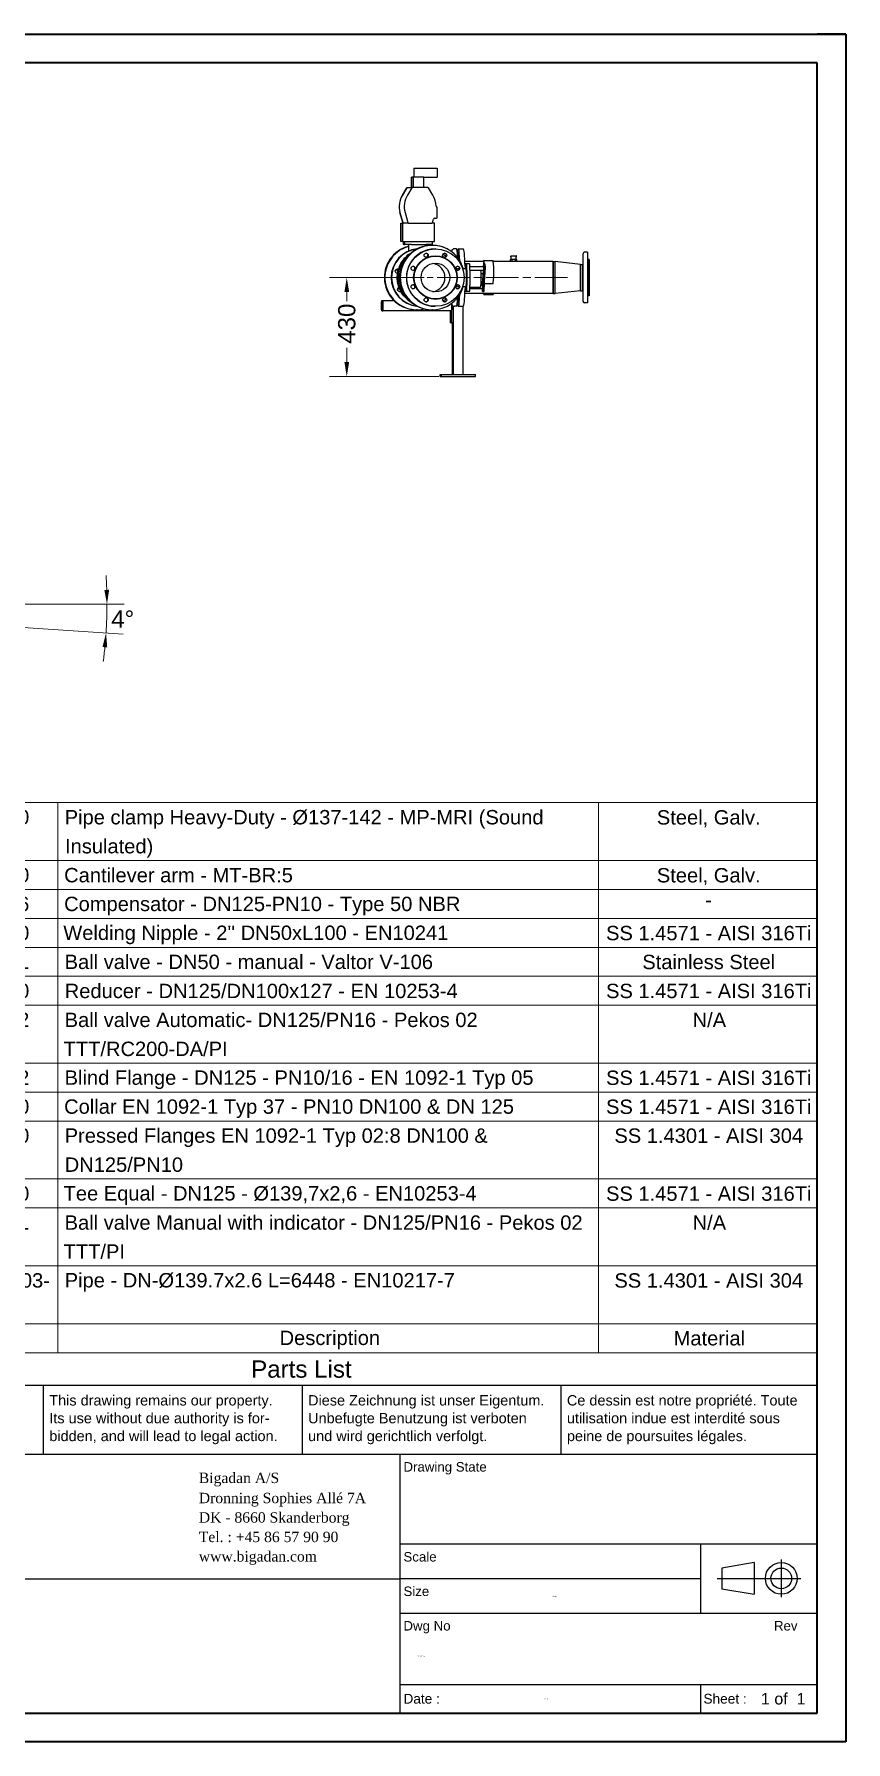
# Model space of a CAD drawing. Header units: millimetres. Extents: x 0 to 10500, y -39653 to 7425.
# Drawn here: x 6972 to 10500, y 0 to 7425 of the extents above; entities that cross this region are included whole.
import ezdxf
from ezdxf.enums import TextEntityAlignment as Align

# ---------------------------------------------------------------- set-up
doc = ezdxf.new("R2018")
doc.units = ezdxf.units.MM
doc.header["$LTSCALE"] = 25
doc.linetypes.add('CHAIN', pattern=[0.3543, 0.2362, -0.0295, 0.0591, -0.0295])
doc.layers.get('0').update_dxf_attribs({"lineweight": 18})
for name, color, linetype, lineweight in [('Border', 7, 'Continuous', 35), ('Centerline', 7, 'Continuous', 18), ('Dimension', 7, 'Continuous', 18), ('Symbol', 7, 'Continuous', 18), ('Title', 7, 'Continuous', 25), ('Visible', 7, 'Continuous', 25)]:
    doc.layers.add(name, color=color, linetype=linetype, lineweight=lineweight)
doc.styles.add('Note Text', font='arial.ttf')
doc.styles.get("Standard").update_dxf_attribs({"font": 'arial.ttf'})
doc.styles.add('Text Style150', font='arial.ttf')
doc.styles.add('Text Style72', font='arial.ttf')
doc.styles.add('Text Style85', font='times.ttf')
doc.styles.add('Title', font='arial.ttf')
doc.styles.add('Title150', font='arial.ttf')
doc.styles.add('Title200', font='arial.ttf')
doc.dimstyles.new('Default - Method 2b', dxfattribs={"dimscale": 25, "dimtxt": 3, "dimasz": 2.5, "dimexe": 3, "dimexo": 0.5, "dimgap": 0.7, "dimtad": 0, "dimtoh": 1, "dimdec": 1, "dimrnd": 1e-08, "dimtxsty": 'Title', "dimcen": 0.09, "dimdle": 10, "dimclrd": 256, "dimclre": 256, "dimclrt": 7, "dimadec": 0, "dimazin": 2, "dimtfac": 0.833333, "dimtdec": 1, "dimtmove": 0, "dimatfit": 3, "dimfxl": 1, "dimtolj": 1, "dimlwd": -1, "dimlwe": -1, "dimarcsym": 0})

# ---------------------------------------------------------------- blocks, each defined once
blk = doc.blocks.new('Borders Bigadan Border')
at = {"layer": 'Border'}
for p, q in [((0, 297), (420, 297)), ((0, 0), (0, 297)), ((420, 297), (415, 297)), ((420, 297), (420, 0)), ((415, 292), (20, 292)), ((20, 292), (20, 5)), ((415, 5), (415, 292)), ((20, 5), (415, 5)), ((230, 5), (230, 0)), ((420, 0), (0, 0))]:
    blk.add_line(p, q, dxfattribs=at)
blk = doc.blocks.new('Title Blocks Title')
at = {"layer": 'Title'}
for p, q in [((205, 62), (25, 62)), ((25, 50), (25, 62)), ((70.5, 50), (70.5, 62)), ((115.5, 50), (115.5, 62)), ((160.5, 50), (160.5, 62)), ((205, 50), (25, 50)), ((25, 5), (25, 50)), ((132.5, 5), (132.5, 50)), ((205, 34.36), (132.5, 34.36)), ((184.74, 34.36), (184.74, 22.36)), ((25, 28.36), (132.5, 28.36)), ((184.74, 28.36), (132.5, 28.36)), ((132.5, 22.36), (205, 22.36)), ((132.5, 10), (205, 10)), ((184.74, 10), (184.74, 5))]:
    blk.add_line(p, q, dxfattribs=at)
at = {"layer": 'Title', "lineweight": 25}
for p, q in [((194.05, 31.19), (188.45, 30.23)), ((188.45, 30.23), (188.45, 26.63)), ((194.05, 31.19), (194.05, 25.67)), ((198.77, 31.7), (198.77, 25.16)), ((187.65, 28.43), (202.19, 28.43)), ((188.45, 26.63), (194.05, 25.67))]:
    blk.add_line(p, q, dxfattribs=at)
for radius in [2.76, 1.8]:
    blk.add_circle((198.77, 28.43), radius, dxfattribs=at)
at = {"layer": 'Title'}
for s, height, style, p in [('Denne tegning må ikke overlades til,', 1.8, 'Text Style72', (26, 58.5)), ('This drawing remains our property.', 1.8, 'Text Style72', (71.5, 58.5)), ('Diese Zeichnung ist unser Eigentum.', 1.8, 'Text Style72', (116.5, 58.5)), ('Ce dessin est notre propriété. Toute', 1.8, 'Text Style72', (161.5, 58.5)), ('kopieres eller udnyttes af uvedkom-', 1.8, 'Text Style72', (26, 55.4)), ('Its use without due authority is for-', 1.8, 'Text Style72', (71.5, 55.4)), ('Unbefugte Benutzung ist verboten', 1.8, 'Text Style72', (116.5, 55.4)), ('utilisation indue est interdité sous', 1.8, 'Text Style72', (161.5, 55.4)), ('mende uden vor tilladelse.', 1.8, 'Text Style72', (26, 52.3)), ('bidden, and will lead to legal action.', 1.8, 'Text Style72', (71.5, 52.3)), ('und wird gerichtlich verfolgt.', 1.8, 'Text Style72', (116.5, 52.3)), ('peine de poursuites légales.', 1.8, 'Text Style72', (161.5, 52.3)), ('Drawing State', 1.65, 'Title150', (133.08, 47)), ('Bigadan A/S', 1.8, 'Text Style85', (97.5, 45.01)), ('Dronning Sophies Allé 7A', 1.8, 'Text Style85', (97.5, 41.51)), ('DK - 8660 Skanderborg', 1.8, 'Text Style85', (97.5, 38.13)), ('Tel. : +45 86 57 90 90', 1.8, 'Text Style85', (97.5, 34.74)), ('www.bigadan.com', 1.8, 'Text Style85', (97.5, 31.36)), ('Scale', 1.65, 'Title150', (133.08, 31.36)), ('Size', 1.65, 'Title150', (133.08, 25.36)), ('Dwg No', 1.65, 'Title150', (133.08, 19.36)), ('Rev', 1.65, 'Title150', (197.5, 19.36))]:
    blk.add_text(s, height=height, dxfattribs=dict(at, style=style)).set_placement(p)
at = {"layer": 'Title', "style": 'Text Style150'}
for s, p in [('Date :', (133.08, 7.5)), ('Sheet :', (185.24, 7.5))]:
    blk.add_text(s, height=1.7, dxfattribs=at).set_placement(p, align=Align.MIDDLE_LEFT)
at = {"layer": 'Title', "style": 'Title200'}
blk.add_text('1 of  1', height=2, dxfattribs=at).set_placement((203, 7.5), align=Align.MIDDLE_RIGHT)
at = {"layer": 'Title', "color": 1, "true_color": 0xff0000, "insert": (169, 47.68), "char_height": 2.5, "width": 40, "attachment_point": 5, "style": 'Note Text'}
blk.add_mtext('\\fArial|b0|i0; ', dxfattribs=at)
at = {"layer": 'Title', "color": 1, "lineweight": 5, "true_color": 0xff0000, "flags": 253}
blk.add_attdef('STATUS', text='', height=6.2, dxfattribs=at).set_placement((169, 40.36), align=Align.MIDDLE_CENTER)
at = {"layer": 'Title', "lineweight": 30, "flags": 104}
for tag, height, p in [('Initial_View_Scale', 2.39, (158.62, 31.36)), ('Sheet_Size', 2.4, (158.62, 25.36)), ('REVISION_NUMBER', 3.5, (200, 15)), ('CREATION_DATE', 2, (157.5, 7.5))]:
    blk.add_attdef(tag, text='', height=height, dxfattribs=at).set_placement(p, align=Align.MIDDLE_CENTER)
for tag, p in [('PROJECT', (27.5, 24.3)), ('TITLE', (27.5, 17.3)), ('DESCRIPTION', (27.5, 10.3))]:
    blk.add_attdef(tag, text='', height=2.8, dxfattribs=at).set_placement(p, align=Align.TOP_LEFT)
blk.add_attdef('PART_NUMBER', text='', height=3.5, dxfattribs=at).set_placement((135.5, 15), align=Align.MIDDLE_LEFT)
blk = doc.blocks.new('Parts List')
at = {"layer": 'Symbol'}
for p, q in [((415, 163.36), (235, 163.36)), ((235, 163.36), (235, 72.72)), ((243, 163.36), (243, 72.72)), ((251, 163.36), (251, 72.72)), ((283, 163.36), (283, 72.72)), ((377, 163.36), (377, 72.72)), ((415, 163.36), (415, 72.72)), ((415, 153.29), (235, 153.29)), ((415, 148.25), (235, 148.25)), ((415, 143.22), (235, 143.22)), ((415, 138.18), (235, 138.18)), ((415, 133.14), (235, 133.14)), ((415, 128.11), (235, 128.11)), ((415, 118.04), (235, 118.04)), ((415, 113), (235, 113)), ((415, 107.97), (235, 107.97)), ((415, 97.9), (235, 97.9)), ((415, 92.86), (235, 92.86)), ((415, 82.79), (235, 82.79)), ((415, 72.72), (235, 72.72)), ((235, 67.68), (235, 72.72)), ((243, 67.68), (243, 72.72)), ((251, 67.68), (251, 72.72)), ((283, 67.68), (283, 72.72)), ((377, 67.68), (377, 72.72)), ((415, 67.68), (415, 72.72)), ((235, 62), (235, 67.68)), ((415, 67.68), (235, 67.68)), ((415, 62), (415, 67.68)), ((415, 62), (235, 62))]:
    blk.add_line(p, q, dxfattribs=at)
at = {"layer": 'Symbol', "color": 7, "attachment_point": 7}
for s, insert, char_height, style in [('13', (237.46, 159.54), 2.5, 'Note Text'), ('3', (246.18, 159.54), 2.5, 'Note Text'), ('0000-754-030', (256.28, 159.54), 2.5, 'Note Text'), ('Pipe clamp Heavy-Duty - Ø137-142 - MP-MRI (Sound ', (284.18, 158.81), 2.5, 'Note Text'), ('Steel, Galv.', (387.14, 159.07), 2.5, 'Note Text'), ('Insulated)', (284.24, 153.77), 2.5, 'Note Text'), ('12', (237.46, 149.51), 2.5, 'Note Text'), ('6', (246.17, 149.47), 2.5, 'Note Text'), ('0000-754-010', (256.28, 149.47), 2.5, 'Note Text'), ('Cantilever arm - MT-BR:5', (284.08, 149.45), 2.5, 'Note Text'), ('Steel, Galv.', (387.14, 149), 2.5, 'Note Text'), ('11', (237.46, 144.48), 2.5, 'Note Text'), ('2', (246.14, 144.48), 2.5, 'Note Text'), ('0000-750-016', (256.28, 144.44), 2.5, 'Note Text'), ('Compensator - DN125-PN10 - Type 50 NBR', (284.08, 143.73), 2.5, 'Note Text'), ('-', (395.53, 145.2), 2.5, 'Note Text'), ('10', (237.46, 139.4), 2.5, 'Note Text'), ('1', (246.43, 139.44), 2.5, 'Note Text'), ('0000-703-060', (256.28, 139.4), 2.5, 'Note Text'), ("Welding Nipple - 2'' DN50xL100 - EN10241", (283.94, 138.71), 2.5, 'Note Text'), ('SS 1.4571 - AISI 316Ti', (378.31, 139.38), 2.5, 'Note Text'), ('9', (238.18, 134.37), 2.5, 'Note Text'), ('1', (246.43, 134.41), 2.5, 'Note Text'), ('0000-701-001', (256.28, 134.37), 2.5, 'Note Text'), ('Ball valve - DN50 - manual - Valtor V-106', (284.17, 134.37), 2.5, 'Note Text'), ('Stainless Steel', (384.61, 134.35), 2.5, 'Note Text'), ('8', (238.18, 129.33), 2.5, 'Note Text'), ('1', (246.43, 129.37), 2.5, 'Note Text'), ('0000-703-050', (256.28, 129.33), 2.5, 'Note Text'), ('Reducer - DN125/DN100x127 - EN 10253-4', (284.19, 129.31), 2.5, 'Note Text'), ('SS 1.4571 - AISI 316Ti', (378.31, 129.31), 2.5, 'Note Text'), ('7', (238.2, 124.36), 2.5, 'Note Text'), ('2', (246.14, 124.34), 2.5, 'Note Text'), ('0000-701-052', (256.28, 124.29), 2.5, 'Note Text'), ('Ball valve Automatic- DN125/PN16 - Pekos 02 ', (284.17, 124.28), 2.5, 'Note Text'), ('N/A', (393.36, 124.28), 2.5, 'Note Text'), ('TTT/RC200-DA/PI', (283.99, 119.24), 2.5, 'Note Text'), ('6', (238.17, 114.22), 2.5, 'Note Text'), ('2', (246.14, 114.27), 2.5, 'Note Text'), ('0000-703-022', (256.28, 114.22), 2.5, 'Note Text'), ('Blind Flange - DN125 - PN10/16 - EN 1092-1 Typ 05', (284.17, 113.52), 2.5, 'Note Text'), ('SS 1.4571 - AISI 316Ti', (378.31, 114.21), 2.5, 'Note Text'), ('5', (238.18, 109.21), 2.5, 'Note Text'), ('13', (245.46, 109.19), 2.5, 'Note Text'), ('0000-703-010', (256.28, 109.19), 2.5, 'Note Text'), ('Collar EN 1092-1 Typ 37 - PN10 DN100 & DN 125', (284.08, 108.48), 2.5, 'Note Text'), ('SS 1.4571 - AISI 316Ti', (378.31, 109.17), 2.5, 'Note Text'), ('4', (238.08, 104.2), 2.5, 'Note Text'), ('13', (245.46, 104.15), 2.5, 'Note Text'), ('0000-703-020', (256.28, 104.15), 2.5, 'Note Text'), ('Pressed Flanges EN 1092-1 Typ 02:8 DN100 & ', (284.18, 103.44), 2.5, 'Note Text'), ('SS 1.4301 - AISI 304', (379.76, 104.14), 2.5, 'Note Text'), ('DN125/PN10', (284.18, 99.1), 2.5, 'Note Text'), ('3', (238.18, 94.08), 2.5, 'Note Text'), ('3', (246.18, 94.08), 2.5, 'Note Text'), ('0000-703-040', (256.28, 94.08), 2.5, 'Note Text'), ('Tee Equal - DN125 - Ø139,7x2,6 - EN10253-4', (283.99, 93.39), 2.5, 'Note Text'), ('SS 1.4571 - AISI 316Ti', (378.31, 94.06), 2.5, 'Note Text'), ('2', (238.14, 89.09), 2.5, 'Note Text'), ('2', (246.14, 89.09), 2.5, 'Note Text'), ('0000-701-051', (256.28, 89.05), 2.5, 'Note Text'), ('Ball valve Manual with indicator - DN125/PN16 - Pekos 02 ', (284.17, 89.03), 2.5, 'Note Text'), ('N/A', (393.36, 89.03), 2.5, 'Note Text'), ('TTT/PI', (283.99, 83.99), 2.5, 'Note Text'), ('1', (238.43, 79.02), 2.5, 'Note Text'), ('1', (246.43, 79.02), 2.5, 'Note Text'), ('4003-02.1-BM003-', (252.49, 78.97), 2.5, 'Note Text'), ('Pipe - DN-Ø139.7x2.6 L=6448 - EN10217-7', (284.18, 78.28), 2.5, 'Note Text'), ('SS 1.4301 - AISI 304', (379.76, 78.96), 2.5, 'Note Text'), ('01-01', (262.69, 73.94), 2.5, 'Note Text'), ('Pos.', (235.79, 68.91), 2.5, 'Note Text'), ('Qty', (244.44, 68.19), 2.5, 'Note Text'), ('Part No.', (260.88, 68.91), 2.5, 'Note Text'), ('Description', (321.55, 68.26), 2.5, 'Note Text'), ('Material', (390.06, 68.91), 2.5, 'Note Text'), ('Parts List', (316.6, 63.29), 3, 'Title')]:
    blk.add_mtext(s, dxfattribs=dict(at, insert=insert, char_height=char_height, style=style))
blk = doc.blocks.new('*D27')
at = {"layer": 'Defpoints', "color": 0, "transparency": 16777216}
for p in [(8679.4, 6366.7), (8330.6, 5936.7), (8742.6, 5936.7)]:
    blk.add_point(p, dxfattribs=at)
at = {"layer": 'Dimension', "transparency": 16777216}
for p, q in [((8666.9, 6366.7), (8255.6, 6366.7)), ((8330.6, 6304.2), (8330.6, 6264.6)), ((8330.6, 5999.2), (8330.6, 6061.1)), ((8730.1, 5936.7), (8255.6, 5936.7))]:
    blk.add_line(p, q, dxfattribs=at)
for points in [[(8320.2, 6304.2), (8341, 6304.2), (8330.6, 6366.7)], [(8320.2, 5999.2), (8341, 5999.2), (8330.6, 5936.7)]]:
    blk.add_solid(points, dxfattribs=at)
at = {"layer": 'Dimension', "color": 7, "transparency": 16777216, "insert": (8368.9, 6078.6), "char_height": 75, "attachment_point": 7, "rotation": 90, "style": 'Title'}
blk.add_mtext('\\A1;430', dxfattribs=at)
blk = doc.blocks.new('*D49')
at = {"layer": 'Defpoints', "color": 0, "transparency": 16777216}
for p in [(5382.3, 4946.3), (5394.8, 4946.3), (5450.4, 4941.9), (7286.4, 4863.2)]:
    blk.add_point(p, dxfattribs=at)
at = {"layer": 'Dimension', "transparency": 16777216}
for p, q in [((5407.3, 4946.3), (7363.3, 4946.3)), ((5462.9, 4941.1), (7359, 4816.8))]:
    blk.add_line(p, q, dxfattribs=at)
for start, end in [(1.87888, 3.75776), (356.24939, 360), (352.49163, 354.37051)]:
    blk.add_arc((5382.3, 4946.3), 1906, start, end, dxfattribs=at)
for points in [[(7297.7, 5009), (7276.8, 5008.7), (7288.3, 4946.3)], [(7268.7, 4760.2), (7289.4, 4758.5), (7284.2, 4821.7)]]:
    blk.add_solid(points, dxfattribs=at)
at = {"layer": 'Dimension', "color": 7, "transparency": 16777216, "insert": (7306.5, 4844.3), "char_height": 75, "attachment_point": 7, "style": 'Title'}
blk.add_mtext('\\A1;4°', dxfattribs=at)

msp = doc.modelspace()

# ---------------------------------------------------------------- linework, layer by layer
at = {"layer": 'Centerline', "linetype": 'CHAIN', "ltscale": 23.990969}
msp.add_line((9290.11, 6366.71), (8679.44, 6366.71), dxfattribs=at)
at = {"layer": 'Visible'}
for p, q in [((8622.64, 6842.21), (8622.73, 6842.21)), ((8622.64, 6842.21), (8622.64, 6802.71)), ((8622.73, 6842.21), (8722.93, 6842.21)), ((8622.73, 6842.21), (8622.73, 6802.71)), ((8722.93, 6842.21), (8722.93, 6802.71)), ((8594.5, 6757.71), (8594.41, 6757.71)), ((8594.5, 6757.71), (8595.4, 6757.71)), ((8595.4, 6757.71), (8615.81, 6757.71)), ((8611.71, 6802.71), (8611.71, 6757.71)), ((8611.81, 6802.71), (8611.71, 6802.71)), ((8619, 6802.71), (8611.81, 6802.71)), ((8611.81, 6757.71), (8611.81, 6802.71)), ((8615.81, 6757.71), (8616.7, 6757.71)), ((8683.21, 6757.71), (8616.7, 6757.71)), ((8619, 6802.71), (8619, 6757.71)), ((8665.9, 6802.71), (8619, 6802.71)), ((8665.9, 6802.71), (8722.93, 6802.71)), ((8665.9, 6757.71), (8665.9, 6802.71)), ((8591.86, 6756.28), (8572.3, 6724.45)), ((8572.4, 6724.45), (8591.95, 6756.28)), ((8614.15, 6756.28), (8594.6, 6724.45)), ((8705.31, 6724.45), (8685.76, 6756.28)), ((8561.65, 6649.98), (8573.67, 6605.92)), ((8573.77, 6605.92), (8561.74, 6649.98)), ((8583.94, 6649.98), (8595.97, 6605.92)), ((8703.94, 6605.92), (8708.07, 6621.05)), ((8712.45, 6624.71), (8721.06, 6625.47)), ((8723.8, 6628.46), (8723.8, 6670.71)), ((8565.08, 6603.71), (8564.98, 6603.71)), ((8564.98, 6603.71), (8564.98, 6523.71)), ((8565.08, 6603.71), (8572.93, 6603.71)), ((8565.08, 6523.71), (8565.08, 6603.71)), ((8591.68, 6603.71), (8572.93, 6603.71)), ((8572.93, 6603.71), (8572.93, 6523.71)), ((8597.96, 6603.71), (8591.68, 6603.71)), ((8598.85, 6603.71), (8597.96, 6603.71)), ((8598.85, 6603.71), (8701.06, 6603.71)), ((8712.63, 6603.71), (8701.06, 6603.71)), ((8712.63, 6523.71), (8712.63, 6603.71)), ((8564.98, 6523.71), (8565.08, 6523.71)), ((8572.93, 6523.71), (8565.08, 6523.71)), ((8572.93, 6523.71), (8601.4, 6523.71)), ((8576.18, 6523.71), (8576.18, 6510.21)), ((8576.27, 6510.21), (8576.18, 6510.21)), ((8576.27, 6523.71), (8576.27, 6510.21)), ((8578.16, 6510.21), (8576.27, 6510.21)), ((8578.16, 6510.21), (8581.51, 6510.21)), ((8581.51, 6523.71), (8581.51, 6510.21)), ((8609.99, 6510.21), (8581.51, 6510.21)), ((8599.76, 6502.53), (8599.76, 6510.21)), ((8599.85, 6482.01), (8599.85, 6510.21)), ((8601.4, 6523.71), (8604.23, 6523.71)), ((8604.23, 6523.71), (8681.33, 6523.71)), ((8609.99, 6510.21), (8675.39, 6510.21)), ((8701.44, 6510.21), (8675.39, 6510.21)), ((8677.85, 6504.9), (8677.85, 6510.21)), ((8681.33, 6523.71), (8684.15, 6523.71)), ((8684.15, 6523.71), (8712.63, 6523.71)), ((8702.78, 6506.71), (8700.23, 6506.71)), ((8701.44, 6523.71), (8701.44, 6510.21)), ((8702.78, 6506.71), (8702.78, 6506.71)), ((8715.86, 6491.71), (8714.62, 6491.71)), ((8806.94, 6491.71), (8798.95, 6491.71)), ((8815.42, 6460.71), (8812.92, 6460.71)), ((8815.42, 6491.71), (8837.37, 6491.71)), ((9045.61, 6461.21), (9067.61, 6461.21)), ((9356.61, 6468.71), (9356.61, 6264.71)), ((9377.11, 6476.71), (9364.61, 6476.71)), ((9377.11, 6476.71), (9377.11, 6256.71)), ((8807.36, 6405.71), (8820.32, 6405.71)), ((8834.37, 6405.71), (8848.64, 6405.71)), ((8925.57, 6436.56), (8844.15, 6436.56)), ((8851.26, 6426.76), (8846.02, 6426.76)), ((8864.73, 6426.76), (8851.26, 6426.76)), ((8865.93, 6414.76), (8926.1, 6414.76)), ((8865.93, 6398.76), (8926.1, 6398.76)), ((8920.22, 6334.66), (8924.42, 6398.76)), ((8927.42, 6409.23), (8920.7, 6306.5)), ((8925.46, 6414.76), (8926.26, 6426.91)), ((8926.26, 6426.91), (8927.42, 6409.23)), ((8926.26, 6426.91), (8931.25, 6426.91)), ((8926.89, 6440.85), (8966.31, 6440.85)), ((8927.42, 6409.23), (8932.4, 6409.23)), ((8932.4, 6409.23), (8929.91, 6371.05)), ((8931.25, 6426.91), (8932.4, 6409.23)), ((9227.61, 6436.56), (8967.64, 6436.56)), ((9044.61, 6445.71), (9042.75, 6444.64)), ((9042.75, 6436.78), (9042.75, 6444.64)), ((9043.14, 6436.56), (9042.75, 6436.78)), ((9044.11, 6456.71), (9044.11, 6459.71)), ((9046.22, 6445.71), (9044.61, 6445.71)), ((9067.61, 6459.71), (9045.61, 6459.71)), ((9045.61, 6459.71), (9045.61, 6457.95)), ((9045.61, 6445.71), (9045.61, 6457.95)), ((9056.61, 6445.71), (9046.22, 6445.71)), ((9049.68, 6436.78), (9049.68, 6444.64)), ((9051.61, 6446.71), (9061.61, 6446.71)), ((9067, 6445.71), (9056.61, 6445.71)), ((9063.54, 6436.78), (9063.54, 6444.64)), ((9068.61, 6445.71), (9067, 6445.71)), ((9067.61, 6459.71), (9067.61, 6457.95)), ((9067.61, 6445.71), (9067.61, 6457.95)), ((9068.61, 6445.71), (9070.47, 6444.64)), ((9069.11, 6456.71), (9069.11, 6459.71)), ((9070.08, 6436.56), (9070.47, 6436.78)), ((9070.47, 6436.78), (9070.47, 6444.64)), ((9227.61, 6436.56), (9227.61, 6296.86)), ((9227.61, 6296.86), (9227.61, 6436.56)), ((9227.61, 6436.56), (9237.14, 6436.56)), ((9237.14, 6296.86), (9237.14, 6436.56)), ((9345.99, 6423.86), (9237.14, 6436.56)), ((9345.99, 6309.56), (9345.99, 6423.86)), ((9345.99, 6423.86), (9354.61, 6423.86)), ((9354.61, 6423.86), (9354.61, 6309.56)), ((9356.61, 6423.86), (9354.61, 6423.86)), ((9354.61, 6309.56), (9354.61, 6423.86)), ((9381.11, 6445.71), (9381.11, 6287.71)), ((9383.61, 6445.71), (9381.11, 6445.71)), ((9383.61, 6445.71), (9383.61, 6287.71)), ((8807.36, 6327.71), (8820.32, 6327.71)), ((8834.37, 6327.71), (8848.64, 6327.71)), ((8865.93, 6318.66), (8920.86, 6318.66)), ((8866.03, 6324.21), (8912, 6324.21)), ((8913.83, 6334.66), (8920.86, 6334.66)), ((8914.53, 6384.24), (8923.47, 6384.24)), ((8914.57, 6350.24), (8921.24, 6350.24)), ((8920.7, 6306.5), (8919.9, 6318.66)), ((8928.18, 6344.68), (8925.69, 6306.5)), ((8927.92, 6340.65), (8966.31, 6340.65)), ((8929.91, 6371.05), (8928.18, 6344.68)), ((8484.81, 6265.21), (8481.94, 6265.21)), ((8481.94, 6265.21), (8481.94, 6261.21)), ((8481.94, 6226.71), (8481.94, 6261.21)), ((8484.55, 6261.21), (8484.55, 6226.71)), ((8484.68, 6226.71), (8484.68, 6261.21)), ((8484.95, 6265.21), (8484.81, 6265.21)), ((8484.81, 6263.21), (8484.95, 6263.21)), ((8486.93, 6265.21), (8484.95, 6265.21)), ((8485.08, 6261.21), (8485.08, 6257.71)), ((8485.08, 6257.71), (8485.21, 6257.71)), ((8485.21, 6257.71), (8485.21, 6261.21)), ((8486.67, 6257.71), (8485.21, 6257.71)), ((8486.67, 6261.21), (8486.67, 6257.71)), ((8486.67, 6257.71), (8486.8, 6257.71)), ((8486.8, 6257.71), (8486.8, 6261.21)), ((8487.2, 6257.71), (8486.8, 6257.71)), ((8487.07, 6265.21), (8486.93, 6265.21)), ((8486.93, 6263.21), (8487.07, 6263.21)), ((8537.42, 6265.21), (8487.07, 6265.21)), ((8487.2, 6261.21), (8487.2, 6226.71)), ((8487.33, 6226.71), (8487.33, 6261.21)), ((8715.86, 6241.71), (8714.62, 6241.71)), ((8786.69, 6250.56), (8786.69, 6226.71)), ((8787.26, 6169.96), (8787.26, 6249.3)), ((8795.24, 6169.96), (8795.24, 6242.27)), ((8806.94, 6241.71), (8798.95, 6241.71)), ((8815.42, 6272.71), (8812.92, 6272.71)), ((8815.42, 6241.71), (8837.37, 6241.71)), ((8836.78, 5944.71), (8836.78, 6241.71)), ((9227.61, 6296.86), (8844.15, 6296.86)), ((8851.26, 6306.66), (8846.02, 6306.66)), ((8864.73, 6306.66), (8851.26, 6306.66)), ((8920.7, 6306.5), (8925.69, 6306.5)), ((8926.9, 6292.57), (8966.31, 6292.57)), ((9227.61, 6296.86), (9237.14, 6296.86)), ((9345.99, 6309.56), (9237.14, 6296.86)), ((9345.99, 6309.56), (9354.61, 6309.56)), ((9356.61, 6309.56), (9354.61, 6309.56)), ((9377.11, 6256.71), (9364.61, 6256.71)), ((9383.61, 6287.71), (9381.11, 6287.71)), ((8481.94, 6226.71), (8481.94, 6222.71)), ((8484.81, 6222.71), (8481.94, 6222.71)), ((8487.07, 6224.71), (8484.81, 6224.71)), ((8484.81, 6222.71), (8487.07, 6222.71)), ((8786.43, 6222.71), (8487.07, 6222.71)), ((8636.19, 6226.71), (8633.64, 6226.71)), ((8702.78, 6226.71), (8700.23, 6226.71)), ((8781.94, 6169.96), (8781.94, 6222.71)), ((8783.34, 6169.96), (8781.94, 6169.96)), ((8783.34, 6222.71), (8783.34, 6169.96)), ((8783.34, 6169.96), (8787.26, 6169.96)), ((8784.84, 6191.96), (8784.84, 6197.96)), ((8785.76, 6197.96), (8785.76, 6191.96)), ((8795.24, 6169.96), (8787.26, 6169.96)), ((8789.94, 5944.71), (8789.94, 6169.96)), ((8792.1, 5944.71), (8792.1, 6169.96)), ((8794.22, 5944.71), (8794.22, 6169.96)), ((8737.19, 5944.71), (8738.63, 5944.71)), ((8737.19, 5936.71), (8737.19, 5944.71)), ((8738.63, 5944.71), (8742.56, 5944.71)), ((8738.63, 5936.71), (8738.63, 5944.71)), ((8742.56, 5944.71), (8890.24, 5944.71)), ((8742.56, 5936.71), (8742.56, 5944.71)), ((8890.24, 5936.71), (8890.24, 5944.71)), ((8737.19, 5936.71), (8738.63, 5936.71)), ((8738.63, 5936.71), (8742.56, 5936.71)), ((8742.56, 5936.71), (8890.24, 5936.71))]:
    msp.add_line(p, q, dxfattribs=at)
for centre, radius, start, end in [((9045.61, 6459.71), 1.5, 90, 180), ((9067.61, 6459.71), 1.5, 0, 90), ((9364.61, 6468.71), 8, 90, 180), ((9045.61, 6456.71), 1.5, 180, 270), ((9067.61, 6456.71), 1.5, 270, 0), ((9374.11, 6434.21), 7, 0, 64.623066), ((9364.61, 6264.71), 8, 180, 270), ((9374.11, 6299.21), 7, 295.376934, 0)]:
    msp.add_arc(centre, radius, start, end, dxfattribs=at)
for centre, major_axis, ratio, start_param, end_param in [((8594.41, 6754.71), (0, 3), 0.9978582, 0, 1.0190074), ((8594.5, 6754.71), (0, 3), 0.9978582, 0, 1.0190074), ((8616.7, 6754.71), (0, 3), 0.9978582, 0, 1.0190074), ((8683.21, 6754.71), (0, 3), 0.9978582, 5.2641779, 6.2831853), ((8652.61, 6674.91), (0, -94.5), 0.9978582, 4.1606, 4.9793093), ((8652.7, 6674.91), (0, 94.5), 0.9978582, 1.0190074, 1.8377167), ((8674.9, 6674.91), (0, -94.5), 0.9978582, 4.1606, 4.9793093), ((8625.01, 6674.91), (0, 94.5), 0.9978582, 4.729426, 5.2641779), ((8712.88, 6619.73), (0, 5), 0.9978582, 0.0872665, 1.303876), ((8722.3, 6676.52), (0, -3.02), 0.9978582, 4.7129346, 5.9576896), ((8720.8, 6628.46), (0, -3), 0.9978582, 0.0872665, 1.5707963), ((8720.8, 6670.71), (0, 3), 0.9978582, 4.712389, 6.1022231), ((8576.56, 6606.71), (0, -3), 0.9978582, 4.9793093, 6.2831853), ((8576.65, 6606.71), (0, -3), 0.9978582, 4.9793093, 6.2831853), ((8598.85, 6606.71), (0, -3), 0.9978582, 4.9793093, 6.2831853), ((8701.06, 6606.71), (0, -3), 0.9978582, 0, 1.303876), ((8636.19, 6366.71), (0, -140), 0.9978582, 3.4047063, 6.5144481), ((8633.64, 6366.71), (0, -140), 0.9978582, 3.3858406, 6.2831853), ((8648.03, 6366.71), (0, 125), 0.9978582, 0.0948342, 3.0467585), ((8649.27, 6366.71), (0, 125), 0.9978582, 0.1072932, 3.0342994), ((8650.02, 6366.71), (0, 125), 0.9978582, 0.1150217, 3.0265709), ((8675.47, 6366.71), (0, 125), 0.9978582, 0.5722902, 2.5693024), ((8676.22, 6366.71), (0, 125), 0.9978582, 0.6000141, 2.5415785), ((8677.4, 6366.71), (0, 125), 0.9978582, 0.6478331, 2.4937595), ((8700.23, 6366.71), (0, -140), 0.9978582, 3.1415927, 6.2831853), ((8702.78, 6366.71), (0, -140), 0.9978582, 1.8531027, 7.5716753), ((8714.62, 6366.71), (0, 125), 0.9978582, 0, 3.1415927), ((8599.61, 6458.02), (0, 8.75), 0.9978582, 0.9498511, 1.443541), ((8599.61, 6458.02), (0, 8.75), 0.9978582, 6.2208586, 6.3657881), ((8599.22, 6458.02), (0, 8.75), 0.9978582, 6.1802408, 6.2607076), ((8674.52, 6463.71), (0, -9), 0.9978582, 0.0692518, 3.0723408), ((8702.78, 6366.71), (0, 140), 0.9978582, 5.6488262, 6.2831853), ((8754.72, 6463.71), (0, -9), 0.9978582, 0.0692518, 3.0723408), ((8806.94, 6366.71), (0, 125), 0.0654142, 5.4733391, 6.2831853), ((8815.42, 6366.71), (0, 125), 0.0654142, 5.3347935, 6.8284586), ((8811.99, 6457.73), (0, 9), 0.0654142, 5.0295978, 6.5115734), ((8812.92, 6366.71), (0, 94), 0.0654142, 5.7752088, 6.3756136), ((8815.42, 6366.71), (0, 94), 0.0654142, 5.6890815, 6.2831853), ((8837.37, 6366.71), (0, 125), 0.0654142, 5.1215406, 6.2831853), ((8550.33, 6394.63), (0, -8.75), 0.9978582, 4.8768419, 6.4386042), ((8550.33, 6394.63), (0, 8.75), 0.9978582, 5.6876509, 7.1511862), ((8552.47, 6406.89), (0, -9), 0.9978582, 5.3302557, 6.4739436), ((8549.94, 6394.63), (0, 8.75), 0.9978582, 5.6419738, 6.2607076), ((8549.94, 6394.63), (0, -8.75), 0.9978582, 0.0224777, 0.2024342), ((8551.23, 6406.89), (0, -9), 0.9978582, 0.0692518, 0.345508), ((8683.16, 6366.71), (0, 125), 0.9978582, 1.0369495, 2.1046432), ((8684.33, 6366.71), (0, 125), 0.9978582, 1.2066063, 1.9349863), ((8685.09, 6366.71), (0, -125), 0.9978582, 4.5510385, 4.8737394), ((8617.82, 6406.89), (0, -9), 0.9978582, 0.0692518, 3.0723408), ((8694.8, 6366.71), (0, -62.5), 0.9978582, 0.1712781, 2.9703145), ((8811.42, 6406.89), (0, -9), 0.9978582, 0.0692518, 3.0723408), ((8846.02, 6406.76), (0, 20), 0.0654142, 5.9105284, 7.9065078), ((8848.64, 6509.21), (0, -90), 0.0654142, 5.9105284, 6.6558422), ((8848.64, 6366.71), (0, -39), 0.0654142, 0, 3.1415927), ((8851.26, 6406.76), (0, 20), 0.0654142, 4.3397321, 6.6558422), ((8857.96, 6366.71), (0, -90), 0.0654142, 4.3397321, 5.0850459), ((8864.73, 6406.76), (0, 20), 0.0654142, 4.3397321, 6.2831853), ((8871.43, 6366.71), (0, 90), 0.0654142, 1.1981394, 1.9434532), ((8912, 6366.71), (0, -42.5), 0.0654142, 0, 2.4251071), ((8926.89, 6390.75), (0, 50.1), 0.0654142, 1.4102592, 1.6520805), ((8926.89, 6390.75), (0, 50.1), 0.0654142, 5.5187532, 7.3542275), ((8926.1, 6406.76), (0, 8), 0.0654142, 3.1415927, 6.2831853), ((8966.31, 6390.75), (0, 50.1), 0.0654142, 3.1415927, 6.2831853), ((8560.21, 6314.88), (0, 8.75), 0.9978582, 0.2628436, 1.6533991), ((8552.47, 6326.53), (0, -9), 0.9978582, 6.2187922, 7.1069442), ((8551.23, 6326.53), (0, -9), 0.9978582, 0.0743334, 0.9725579), ((8617.82, 6326.53), (0, -9), 0.9978582, 0.0692518, 3.0723408), ((8811.42, 6326.53), (0, -9), 0.9978582, 0.0692518, 3.0723408), ((8837.37, 6366.71), (0, -125), 0.0654142, 0, 1.1616447), ((8846.02, 6326.66), (0, -20), 0.0654142, 4.6598628, 6.6558422), ((8848.64, 6224.21), (0, 90), 0.0654142, 5.9105284, 6.6558422), ((8851.26, 6326.66), (0, -20), 0.0654142, 5.9105284, 8.2266386), ((8864.73, 6326.66), (0, -20), 0.0654142, 0, 1.9434532), ((8920.86, 6326.66), (0, 8), 0.0654142, 3.1415927, 6.2831853), ((8926.89, 6390.75), (0, -50.1), 0.0654142, 0.4039962, 1.1668001), ((8484.81, 6261.21), (0, 4), 0.0654142, 0, 1.5707963), ((8484.81, 6261.21), (0, 2), 0.0654142, 0, 1.5707963), ((8484.95, 6261.21), (0, 4), 0.0654142, 4.712389, 6.2831853), ((8484.95, 6261.21), (0, 2), 0.0654142, 4.712389, 6.2831853), ((8486.93, 6261.21), (0, 4), 0.0654142, 0, 1.5707963), ((8486.93, 6261.21), (0, 2), 0.0654142, 0, 1.5707963), ((8487.07, 6261.21), (0, 4), 0.0654142, 4.712389, 6.2831853), ((8487.07, 6261.21), (0, 2), 0.0654142, 4.712389, 6.2831853), ((8560.21, 6314.88), (0, -8.75), 0.9978582, 5.66224, 6.8676005), ((8559.82, 6314.88), (0, -8.75), 0.9978582, 0.0224777, 0.6242921), ((8674.52, 6269.7), (0, -9), 0.9978582, 0.0692518, 3.0723408), ((8754.72, 6269.7), (0, -9), 0.9978582, 0.0692518, 3.0723408), ((8806.94, 6366.71), (0, -125), 0.0654142, 0, 0.8098462), ((8815.42, 6366.71), (0, -125), 0.0654142, 5.737912, 7.2315771), ((8812.92, 6366.71), (0, -94), 0.0654142, 6.1907571, 6.7911618), ((8813.63, 6265.33), (0, -9), 0.0654142, 3.7518392, 8.8145314), ((8815.42, 6366.71), (0, -94), 0.0654142, 0, 0.5941038), ((8926.9, 6342.67), (0, -50.1), 0.0654138, 5.8662609, 6.2831853), ((8966.31, 6342.67), (0, -50.1), 0.0654138, 5.8662609, 6.7001097), ((8484.81, 6226.71), (0, -4), 0.0654142, 4.712389, 6.2831853), ((8484.81, 6226.71), (0, -2), 0.0654142, 4.712389, 6.2831853), ((8487.07, 6226.71), (0, -4), 0.0654142, 0, 1.5707963), ((8487.07, 6226.71), (0, -2), 0.0654142, 0, 1.5707963), ((8785.3, 6197.96), (0, 7), 0.0654142, 4.712389, 7.8539816), ((8785.3, 6191.96), (0, -7), 0.0654142, 4.712389, 7.8539816), ((8786.43, 6226.71), (0, -4), 0.0654142, 0, 1.5707963)]:
    msp.add_ellipse(centre, major_axis=major_axis, ratio=ratio, start_param=start_param, end_param=end_param, dxfattribs=at)
for centre, major_axis, ratio in [((8715.86, 6366.71), (0, -125), 0.9978582), ((8715.86, 6366.71), (0, -94.73), 0.9978582), ((8675.77, 6463.71), (0, 9), 0.9978582), ((8755.96, 6463.71), (0, 9), 0.9978582), ((8817.21, 6468.08), (0, -9), 0.0654142), ((8619.06, 6406.89), (0, 9), 0.9978582), ((8716.06, 6366.71), (0, -93), 0.9978582), ((8716.06, 6366.71), (0, 62.5), 0.9978582), ((8812.66, 6406.89), (0, -9), 0.9978582), ((8619.06, 6326.53), (0, 9), 0.9978582), ((8812.66, 6326.53), (0, -9), 0.9978582), ((8675.77, 6269.7), (0, -9), 0.9978582), ((8755.96, 6269.7), (0, -9), 0.9978582), ((8818.84, 6275.68), (0, 9), 0.0654142)]:
    msp.add_ellipse(centre, major_axis=major_axis, ratio=ratio, dxfattribs=at)
for points, knots in [([(8609.35, 6260.38), (8606.3, 6262.27), (8603.33, 6264.29), (8589.78, 6274.4), (8580.39, 6284.08), (8565.12, 6305.92), (8559.25, 6318.08), (8551.61, 6343.62), (8549.85, 6357.01), (8550.63, 6383.67), (8553.16, 6396.94), (8562.27, 6422), (8568.84, 6433.79), (8585.35, 6454.71), (8595.29, 6463.83), (8607.38, 6471.8), (8608.36, 6472.42), (8609.35, 6473.03)], [3.9659881, 3.9659881, 3.9659881, 3.9659881, 4.0521898, 4.0521898, 4.3721541, 4.3721541, 4.6921972, 4.6921972, 5.0123018, 5.0123018, 5.3324266, 5.3324266, 5.6525225, 5.6525225, 5.9725517, 5.9725517, 6.0004367, 6.0004367, 6.0004367, 6.0004367]), ([(8592.51, 6463.12), (8592.53, 6463.13), (8592.54, 6463.15), (8593.12, 6463.95), (8593.82, 6464.64), (8595.37, 6465.73), (8596.2, 6466.13), (8597.68, 6466.58), (8598.28, 6466.69), (8598.89, 6466.74)], [-2.35538518, -2.35538518, -2.35538518, -2.35538518, -2.34888191, -2.34888191, -2.04388778, -2.04388778, -1.75433311, -1.75433311, -1.56067003, -1.56067003, -1.56067003, -1.56067003]), ([(8762.68, 6459.55), (8760.67, 6460.79), (8758.61, 6461.96), (8753.64, 6464.59), (8750.7, 6465.98), (8747.7, 6467.24)], [2.59113932, 2.59113932, 2.59113932, 2.59113932, 2.65613143, 2.65613143, 2.74560017, 2.74560017, 2.74560017, 2.74560017]), ([(8798.95, 6491.71), (8797.41, 6491.71), (8795.88, 6491.4), (8793.18, 6490.4), (8792.06, 6489.69), (8790.1, 6488.17), (8789.39, 6487.36), (8788, 6485.56), (8787.53, 6484.68), (8786.34, 6482.21), (8785.95, 6480.88), (8785.58, 6479.47)], [3.971907, 3.971907, 3.971907, 3.971907, 3.9962204, 3.9962204, 4.02296314, 4.02296314, 4.05639087, 4.05639087, 4.10673315, 4.10673315, 4.21441874, 4.21441874, 4.21441874, 4.21441874]), ([(8541.72, 6393.2), (8541.66, 6393.55), (8541.62, 6393.9), (8541.56, 6395.4), (8541.73, 6396.54), (8542.48, 6398.59), (8543, 6399.5), (8543.67, 6400.29)], [-3.61969905, -3.61969905, -3.61969905, -3.61969905, -3.48259137, -3.48259137, -3.04174028, -3.04174028, -2.64266854, -2.64266854, -2.64266854, -2.64266854]), ([(8808.86, 6398.73), (8808.73, 6399.89), (8808.58, 6400.92), (8808.2, 6403.1), (8807.97, 6404.09), (8807.72, 6404.74)], [-2.1756866, -2.1756866, -2.1756866, -2.1756866, -1.5648374, -1.5648374, -0.6713224, -0.6713224, -0.6713224, -0.6713224]), ([(8555.13, 6307.76), (8555.11, 6307.77), (8555.1, 6307.79), (8554.29, 6308.37), (8553.61, 6309.07), (8552.52, 6310.62), (8552.12, 6311.46), (8551.67, 6312.94), (8551.56, 6313.54), (8551.51, 6314.16)], [-2.35538518, -2.35538518, -2.35538518, -2.35538518, -2.34888191, -2.34888191, -2.04388778, -2.04388778, -1.75433311, -1.75433311, -1.56067003, -1.56067003, -1.56067003, -1.56067003]), ([(8807.72, 6328.67), (8807.74, 6328.72), (8807.76, 6328.77), (8808.17, 6329.95), (8808.54, 6331.93), (8808.86, 6334.67), (8808.86, 6334.67), (8808.86, 6334.68)], [-11.2108941, -11.2108941, -11.2108941, -11.2108941, -11.1477477, -11.1477477, -9.71082, -9.71082, -9.7073391, -9.7073391, -9.7073391, -9.7073391]), ([(8747.7, 6266.17), (8750.7, 6267.43), (8753.64, 6268.82), (8758.61, 6271.45), (8760.67, 6272.62), (8762.68, 6273.86)], [0.39599248, 0.39599248, 0.39599248, 0.39599248, 0.48546123, 0.48546123, 0.55045334, 0.55045334, 0.55045334, 0.55045334]), ([(8785.58, 6253.95), (8785.96, 6252.5), (8786.35, 6251.16), (8787.66, 6248.49), (8788.22, 6247.42), (8790.3, 6245.07), (8791.57, 6243.86), (8794.99, 6242.26), (8796.69, 6241.79), (8798.63, 6241.71), (8798.79, 6241.71), (8798.95, 6241.71)], [6.87098791, 6.87098791, 6.87098791, 6.87098791, 6.98075565, 6.98075565, 7.03960626, 7.03960626, 7.0829537, 7.0829537, 7.11094781, 7.11094781, 7.11349965, 7.11349965, 7.11349965, 7.11349965])]:
    msp.add_open_spline(points, degree=3, knots=knots, dxfattribs=at)
for points in [[(8807.72, 6404.74), (8806.87, 6407.02), (8805.95, 6409.28), (8804.95, 6411.5)], [(8804.95, 6321.92), (8805.95, 6324.14), (8806.87, 6326.39), (8807.72, 6328.67)]]:
    msp.add_open_spline(points, degree=3, dxfattribs=at)
for points, weights in [([(9046.22, 6445.71), (9044.61, 6445.71), (9042.75, 6444.64)], [1.79385662014, 1.79385662014, 1.66506350946]), ([(9043.16, 6436.56), (9042.96, 6436.66), (9042.75, 6436.78)], [1.69017540262, 1.67829959299, 1.66506350946]), ([(9049.68, 6444.64), (9047.83, 6445.71), (9046.22, 6445.71)], [1.66506350946, 1.79385662014, 1.79385662014]), ([(9049.68, 6436.78), (9049.48, 6436.66), (9049.28, 6436.56)], [1.66506350946, 1.67829959299, 1.69017540262]), ([(9056.61, 6445.71), (9053.39, 6445.71), (9049.68, 6444.64)], [1.79385662014, 1.79385662014, 1.66506350946]), ([(9050.49, 6436.56), (9050.09, 6436.66), (9049.68, 6436.78)], [1.69017540262, 1.67829959299, 1.66506350946]), ([(9051.61, 6445.71), (9051.61, 6446.27), (9051.61, 6446.71)], [1.14874156311, 1.12552357002, 1.09389498572]), ([(9063.54, 6444.64), (9059.83, 6445.71), (9056.61, 6445.71)], [1.66506350946, 1.79385662014, 1.79385662014]), ([(9061.61, 6446.71), (9061.61, 6446.27), (9061.61, 6445.71)], [1.09389498572, 1.12552357002, 1.14874156311]), ([(9063.54, 6436.78), (9063.13, 6436.66), (9062.73, 6436.56)], [1.66506350946, 1.67829959299, 1.69017540262]), ([(9067, 6445.71), (9065.39, 6445.71), (9063.54, 6444.64)], [1.79385662014, 1.79385662014, 1.66506350946]), ([(9063.94, 6436.56), (9063.74, 6436.66), (9063.54, 6436.78)], [1.69017540262, 1.67829959299, 1.66506350946]), ([(9070.47, 6444.64), (9068.61, 6445.71), (9067, 6445.71)], [1.66506350946, 1.79385662014, 1.79385662014]), ([(9070.47, 6436.78), (9070.26, 6436.66), (9070.06, 6436.56)], [1.66506350946, 1.67829959299, 1.69017540262])]:
    msp.add_rational_spline(points, weights, degree=2, dxfattribs=at)

# ---------------------------------------------------------------- block references
at = {"xscale": 25, "yscale": 25, "zscale": 25}
msp.add_blockref('Borders Bigadan Border', (0, 0), dxfattribs=at)
ref = msp.add_blockref('Title Blocks Title', (5250, 0), dxfattribs=dict(xscale=25, yscale=25, zscale=25))
lines = msp.add_mtext('4003-02.1-BM003-01', dxfattribs={"layer": 'Title', "insert": (8637.5, 375), "char_height": 2.5, "attachment_point": 1})
ref.add_attrib('PART_NUMBER', '', (8637.5, 375), dxfattribs={"flags": 104}).embed_mtext(lines)
lines = msp.add_mtext('16-12-2024', dxfattribs={"layer": 'Title', "insert": (9187.5, 187.5), "char_height": 2.5, "attachment_point": 1})
ref.add_attrib('CREATION_DATE', '', (9187.5, 187.5), dxfattribs={"flags": 104}).embed_mtext(lines)
lines = msp.add_mtext('Area ', dxfattribs={"layer": 'Title', "insert": (5937.5, 432.5), "char_height": 2.5, "attachment_point": 1})
ref.add_attrib('TITLE', '', (5937.5, 432.5), dxfattribs={"flags": 104}).embed_mtext(lines)
lines = msp.add_mtext('Distribution Piping from Mixer tanks to Pump', dxfattribs={"layer": 'Title', "insert": (5937.5, 257.5), "char_height": 2.5, "attachment_point": 1})
ref.add_attrib('DESCRIPTION', '', (5937.5, 257.5), dxfattribs={"flags": 104}).embed_mtext(lines)
lines = msp.add_mtext('A3 (297x420 mm)', dxfattribs={"layer": 'Title', "insert": (9215.5, 634), "char_height": 2.5, "attachment_point": 1})
ref.add_attrib('Sheet_Size', '', (9215.5, 634), dxfattribs={"flags": 104}).embed_mtext(lines)
lines = msp.add_mtext('1 : 25', dxfattribs={"layer": 'Title', "insert": (9215.5, 784), "char_height": 2.5, "attachment_point": 1})
ref.add_attrib('Initial_View_Scale', '', (9215.5, 784), dxfattribs={"flags": 104}).embed_mtext(lines)
lines = msp.add_mtext('-', dxfattribs={"layer": 'Title', "insert": (10250, 375), "char_height": 2.5, "attachment_point": 1})
ref.add_attrib('REVISION_NUMBER', '', (10250, 375), dxfattribs={"flags": 104}).embed_mtext(lines)
lines = msp.add_mtext('Released', dxfattribs={"layer": 'Title', "color": 1, "true_color": 0xff0000, "insert": (0, 0, 1), "char_height": 2.5, "attachment_point": 1, "rotation": 90})
ref.add_attrib('STATUS', '', (0, 0, 1), dxfattribs={"flags": 90}).embed_mtext(lines)
at = {"layer": 'Symbol', "xscale": 25, "yscale": 25, "zscale": 25}
msp.add_blockref('Parts List', (0, 0), dxfattribs=at)

# ---------------------------------------------------------------- dimensions: what is measured, and where the dimension line sits
at = {"layer": 'Dimension'}
dim = msp.add_linear_dim(base=(8330.6, 5936.71), p1=(8679.44, 6366.71), p2=(8742.56, 5936.71), angle=90, dimstyle='Default - Method 2b', override={"dimgap": 0.7, "dimtoh": 0, "dimdec": 0, "dimtol": 0, "dimlim": 0, "dimtp": 0, "dimtm": 0, "dimtdec": 1, "dimtofl": 0, "dimatfit": 1}, dxfattribs=at)
dim.commit()
dim.dimension.update_dxf_attribs({"geometry": '*D27', "text_midpoint": (8330.6, 6162.83), "dimtype": 160})
dim = msp.add_angular_dim_3p(base=(7286.45, 4863.2), center=(5382.26, 4946.35), p1=(5450.4, 4941.88), p2=(5394.76, 4946.35), dimstyle='Default - Method 2b', override={"dimgap": 0.7, "dimtad": 2, "dimtih": 1, "dimadec": 0, "dimtol": 0, "dimlim": 0, "dimtp": 0, "dimtm": 0, "dimtdec": 0}, dxfattribs=at)
dim.commit()
dim.dimension.update_dxf_attribs({"geometry": '*D49', "text_midpoint": (7287.24, 4883.98), "dimtype": 165})

doc.saveas('drawing.dxf')
